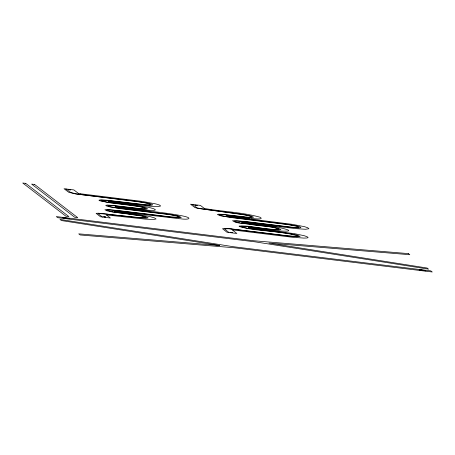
<?xml version="1.0" encoding="UTF-8"?>
<svg xmlns="http://www.w3.org/2000/svg" width="455" height="455" viewBox="0 0 455 455"><rect width="100%" height="100%" fill="white"/><g stroke="black" fill="none" stroke-linecap="round" stroke-linejoin="round"><path stroke-width="0.68" d="M106.84 210.073L109.575 209.943L117.731 210.693L171.74 217.228L178.963 217.757L181.289 217.427L178.451 216.051L170.068 214.51L116.599 207.884M68.557 189.627L70.531 189.894L68.569 189.661M195.195 205.205L197.169 205.472M197.157 205.506L195.206 205.239M230.378 232.277L232.351 232.573L230.378 232.306M98.195 213.531L104.457 213.969A44.857 4.067 7.8 0 1 105.446 214.072L137.637 217.427L146.106 217.666L144.866 216.847L141.875 216.045L128.6 214.083M232.727 230.002L233.859 230.082A13.548 1.228 7.8 0 1 234.353 230.139L292.252 237.243L303.912 238.09L307.028 237.993L308.143 237.55L307.131 236.737L304.344 235.747L294.334 233.648L252.707 228.245M242.413 222.199L295.841 228.626L305.533 229.274L308.922 228.728L307.694 227.727L304.6 226.704L292.36 224.338L232.96 216.859A24.832 2.252 7.8 0 1 229.929 216.438M242.384 222.199L241.668 222.216L243.38 222.614M180.68 218.838C189.564 220.032 192.965 217.939 182.358 215.886C160.638 211.62 137.99 210.392 116.4 207.088M252.633 218.662C253.68 218.593 264.782 219.953 260.146 217.257C242.026 212.155 222.893 211.757 204.443 208.47M180.26 218.81L119.847 211.694A24.832 2.252 7.8 0 0 116.969 211.393L115.269 211.239A5.255 0.478 7.8 0 0 114.916 211.217L114.279 211.251L115.604 211.535A5.352 0.483 7.8 0 0 115.775 211.558L115.82 211.564M279.632 230.992C305.265 232.306 269.161 225.111 264.764 225.259A52.245 4.738 7.8 0 0 261.471 224.838L244.17 222.722M252.246 218.633L251.461 218.571M279.239 230.958L278.847 230.93M278.449 230.895L277.431 230.804M251.058 218.536L250.654 218.502M246.456 217.302L251.751 217.592L253.577 217.189L251.194 216.034L243.772 214.572L205.757 209.391A44.857 4.067 7.8 0 1 204.722 209.243L201.696 208.811M277.01 230.765L272.386 230.293A45.972 4.169 7.8 0 1 268.899 229.889L250.893 227.665A9.236 0.836 7.8 0 0 249.351 227.5L248.333 227.477L250.062 227.881M249.619 218.406L245.922 218.025A42.378 3.839 7.8 0 1 242.6 217.649L227.807 215.863A5.352 0.483 7.8 0 0 227.602 215.846L226.653 215.818L227.642 216.085A5.255 0.478 7.8 0 0 228.006 216.142L228.097 216.159M246.127 217.268L245.785 217.234M273 229.582L278.887 229.951L280.94 229.57L278.443 228.376L271.965 227.039L243.101 223.314M272.63 229.542L267.95 229.03A49.117 4.453 7.8 0 1 266.909 228.905L247.435 226.522L241.542 226.243A10.078 0.916 7.8 0 0 241.15 226.573L241.395 226.709A11.125 1.007 7.8 0 0 242.071 226.988L242.265 227.051A23.108 2.093 7.8 0 0 243.192 227.335L246.934 228.143M106.476 214.959L145.304 219.134L153.278 219.515L156.105 218.992L154.495 217.905L149.9 216.574L134.106 213.861A42.378 3.839 7.8 0 0 130.704 213.412L116.844 211.706M244.898 217.143L224.093 214.703L219.373 214.749L220.76 215.551L225.555 216.512M231.231 229.03L287.503 235.969L296.933 236.759L300.158 236.452L297.195 235.11L289.92 233.699L248.879 228.45M108.392 214.203L98.399 213.213L96.119 213.338L100.504 216.802L110.383 218.008L106.407 214.953M108.614 214.419L139.816 217.826L146.004 218.207L148.125 217.888L146.186 216.853L141.454 215.738L112.669 212.024L106.988 210.864L104.895 209.744L107.829 209.601L117.589 210.489L171.33 216.989L179.259 217.223L177.217 216.04L168.981 214.532L122.059 208.828L110.099 206.951L106.635 206.007L105.736 205.341L107.317 205.063L112.504 205.41L140.248 208.652L144.44 208.811L145.503 208.453L143.661 207.543L137.74 206.314L109.541 202.72L99.998 200.826A11.045 1.001 7.8 0 1 99.321 200.547L99.048 200.331A12.723 1.155 7.8 0 1 99.059 200.149L100.896 199.813L106.806 200.24L146.106 204.835L149.9 204.938L150.656 204.534L146.385 203.078L137.023 201.565L75.53 193.932L68.745 192.277L64.03 188.728L73.903 189.94L78.317 193.318A5.318 0.483 7.8 0 0 78.556 193.42M125.921 204.545L110.485 202.668M126.496 204.613L129.408 204.972A49.117 4.453 7.8 0 1 130.46 205.108L142.933 207.07L146.3 207.986L147.494 208.799L145.941 209.152L141.505 208.97L113.102 205.671L107.733 205.614L109.968 206.661L116.378 207.85M128.156 213.839L120.319 212.889M120.012 212.849L112.425 211.791M80.171 193.722L80.171 193.722A13.548 1.228 7.8 0 0 80.734 193.802L142.449 201.434L156.025 203.971L159.586 205.086L160.649 206.001L157.822 206.61L149.627 206.189L111.873 201.747A15.055 1.365 7.8 0 0 109.501 201.497L108.062 201.451L109.519 201.792M110.212 202.629L107.238 202.191M80.125 193.716L79.813 193.671M242.612 223.246L242.936 223.291M242.282 223.2L241.508 223.087M201.315 208.754L199.762 208.509M241.218 223.041L240.934 223.001M226.636 216.688L288.527 224.503L297.94 226.209L300.05 226.903L300.937 227.642L298.901 227.961L292.992 227.551L243.994 221.545L236.697 220.908L234.319 221.147L235.866 221.989L240.143 222.876M248.117 228.33L247.457 228.228M107.056 202.162L102.614 201.241A10.078 0.916 7.8 0 1 101.124 200.695L101.09 200.644M199.563 208.475L196.833 207.764L192.499 204.437M116.338 207.076L115.178 206.775L134.487 208.999A52.245 4.738 7.8 0 0 137.723 209.374L150.702 210.455L154.194 210.369L155.485 209.852L153.835 208.765L149.234 207.463L132.672 204.659A45.972 4.169 7.8 0 0 129.106 204.193L111.168 202.02A9.236 0.836 7.8 0 1 109.553 201.798M112.203 211.751L106.857 210.176M79.335 193.597L78.874 193.506M204.375 208.458L200.399 205.404L190.526 204.193L194.842 207.514L197.345 208.276L242.862 214.618L248.834 215.738L251.575 216.881L250.682 217.24L247.224 217.154L222.051 214.316L218.389 214.186L217.371 214.532L220.817 215.846L233.569 217.86L287.543 224.542L296.836 226.237L298.912 227.432L291.894 227.244L244.858 221.448L232.545 220.692C236.725 224.014 245.922 223.189 251.581 224.577C260.573 226.271 270.418 225.68 278.926 229.218C266.016 230.361 252.377 225.299 239.188 226.061A11.045 1.001 7.8 0 0 239.131 226.254L239.415 226.471A12.723 1.155 7.8 0 0 239.99 226.721C258.929 231.953 279.575 230.099 298.161 236.156L296.159 236.458L287.935 235.815L228.973 228.609L223.769 228.376L222.529 228.74L227.005 232.266L236.879 233.472L232.579 230.162M228.979 232.505L224.52 228.99L227.807 228.74A9.083 0.825 7.8 0 1 231.237 229.036M66.003 188.973L70.661 192.488L76.019 193.819A9.083 0.825 7.8 0 0 79.847 194.41L138.565 201.599L149.155 203.436L151.799 204.204L152.67 204.886L150.906 205.302L145.407 204.989L108.745 200.638L101.601 200.228A23.108 2.093 7.8 0 0 101.169 200.354L101.118 200.382A11.125 1.007 7.8 0 0 101.01 200.484M98.161 213.713L102.477 217.041M252.707 228.245A15.055 1.365 7.8 0 1 250.222 227.904M103.751 216.699L105.714 216.995L103.751 216.699M408.363 253.611L253.799 240.758L56.289 216.586L57.728 217.689L255.238 241.867L428.547 269.138L427.108 268.035L268.973 243.078L409.801 254.715L408.363 253.611M219.566 245.495L78.732 233.859L80.171 234.968L234.734 247.816L432.25 271.988L430.811 270.884L233.301 246.712L59.992 219.435L61.431 220.544L219.566 245.495M25.713 183.371L22.75 183.012L65.912 216.222L68.876 216.586L25.713 183.371M34.591 184.457L31.628 184.099L74.791 217.308L77.754 217.672L34.591 184.457M68.95 218.457L62.87 217.712L69.393 218.798L68.95 218.457M425.226 270.52L419.14 269.775L425.67 270.861L425.226 270.52M78.249 193.278A8.378 0.762 7.8 0 0 78.305 193.312"/></g></svg>
